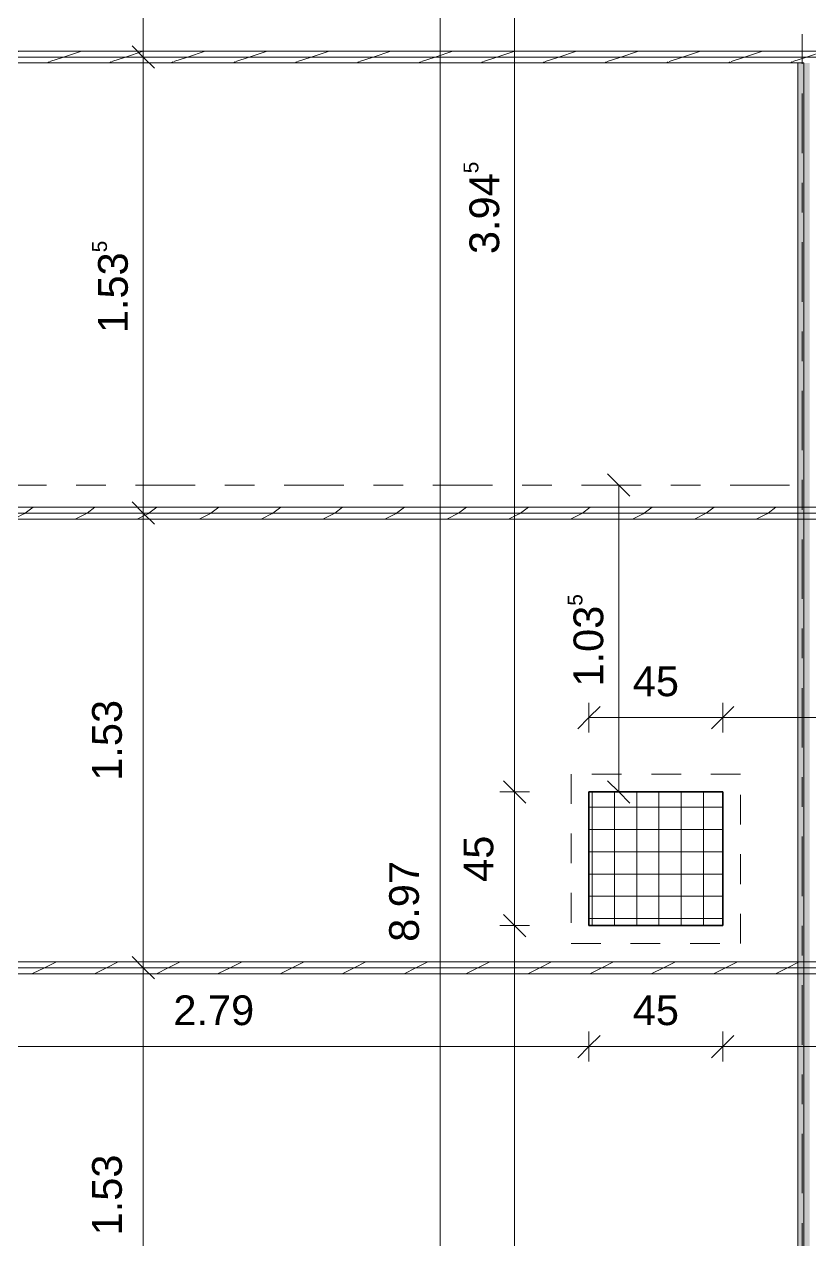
# Model space of a CAD drawing. Header units: metres. Extents: x -85.4 to -16.9, y -4 to 38.1.
# Drawn here: x -30.035 to -27.393, y 10.772 to 14.862 of the extents above; entities that cross this region are included whole.
import ezdxf

# ---------------------------------------------------------------- set-up
doc = ezdxf.new("R2010")
doc.units = ezdxf.units.M
doc.linetypes.add('_Rasterlinie_', pattern=[0.375, 0.2, -0.05, 0.075, -0.05])
doc.linetypes.add('Strichpunkt - Fein', pattern=[0.2, 0.1, -0.05, 0, -0.05])
for name, color, linetype, lineweight in [('A-____-____-DIMS', 7, 'Continuous', 5), ('A-____-____-DIMS-50', 7, 'Continuous', 5), ('A-FLOR-____-OVHD', 7, 'Strichpunkt - Fein', 9), ('A-WALL-____-MCUT', 7, 'Continuous', 35), ('A-WALL-____-PATT', 7, 'Continuous', 35), ('A-WALL-FNSH-MCUT', 7, 'Continuous', 35), ('S-COLS-____-MCUT', 7, 'Continuous', 35), ('S-COLS-____-OTLN', 7, 'Continuous', 9), ('S-GRID-____-OTLN', 7, 'Continuous', 5)]:
    doc.layers.add(name, color=color, linetype=linetype, lineweight=lineweight)
doc.styles.add('Arial_2', font='arial.ttf', dxfattribs={"height": 0.1})
doc.dimstyles.new('SUB_Rohbau_fein', dxfattribs={"dimscale": 0.3048, "dimtxt": 0.102026, "dimasz": 0.246063, "dimexe": 0.164042, "dimexo": 0.0625, "dimgap": 0.123031, "dimtad": 1, "dimrnd": 0.005, "dimzin": 0, "dimdsep": 46, "dimtxsty": 'Arial_2', "dimblk1": 'OBLIQUE', "dimblk2": 'OBLIQUE', "dimsah": 1, "dimcen": 0.09, "dimazin": 0, "dimtfac": 1, "dimtdec": 4, "dimtix": 1, "dimtmove": 0, "dimatfit": 3, "dimfxl": 0.164042, "dimfxlon": 1, "dimtvp": 1, "dimtfill": 1, "dimtolj": 1, "dimtzin": 0, "dimarcsym": 2})
doc.dimstyles.new('SUB_Rohbau_fein_1', dxfattribs={"dimscale": 0.3048, "dimtxt": 0.102026, "dimasz": 0.246063, "dimexe": 0.164042, "dimexo": 0.0625, "dimgap": 0.123031, "dimtad": 1, "dimrnd": 0.005, "dimzin": 0, "dimdsep": 46, "dimtxsty": 'Arial_2', "dimblk1": 'OBLIQUE', "dimblk2": 'OBLIQUE', "dimsah": 1, "dimcen": 0.09, "dimazin": 0, "dimtfac": 1, "dimtdec": 4, "dimtix": 1, "dimtmove": 2, "dimatfit": 3, "dimfxl": 0.164042, "dimfxlon": 1, "dimtvp": 1, "dimtfill": 1, "dimtolj": 1, "dimtzin": 0, "dimarcsym": 2})
doc.dimstyles.new('SUB_Rohbau_fein_2', dxfattribs={"dimscale": 0.3048, "dimtxt": 0.102026, "dimasz": 0.246063, "dimexe": 0.164042, "dimexo": 0.0625, "dimgap": 0.123031, "dimtad": 1, "dimdec": 1, "dimlfac": 100, "dimrnd": 0.5, "dimdsep": 46, "dimtxsty": 'Arial_2', "dimblk1": 'OBLIQUE', "dimblk2": 'OBLIQUE', "dimsah": 1, "dimcen": 0.09, "dimazin": 0, "dimtfac": 1, "dimtdec": 4, "dimtix": 1, "dimtmove": 0, "dimatfit": 3, "dimfxl": 0.164042, "dimfxlon": 1, "dimtvp": 1, "dimtfill": 1, "dimtolj": 1, "dimtzin": 0, "dimarcsym": 2})
pattern_1 = [(216.87, (-1.417, -0.46398), (0.624749256, 0.416501116), [0.10412, -0.93712]), (206.565, (-1.292, -0.52646), (-0.20825414, -0.2082493), [0.23283, -0.23283]), (198.435, (-1.292, -0.63058), (-0.41650024, -0.20824584), [0.13171, -0.52684])]

# ---------------------------------------------------------------- blocks, each defined once
blk = doc.blocks.new('DIMBLOCK134--01_UG_OK_FFB_AF_lo')
at = {"layer": 'A-____-____-DIMS-50'}
for p, q in [((-28.3855, 16.2216), (-28.423, 16.2591)), ((-28.3855, 16.2216), (-28.4355, 16.2216)), ((-28.3855, 16.2216), (-28.3855, 12.2791)), ((-28.3855, 16.2216), (-28.348, 16.1841)), ((-28.3855, 16.2216), (-28.3355, 16.2216)), ((-28.3855, 12.2791), (-28.423, 12.3166)), ((-28.3855, 12.2791), (-28.4355, 12.2791)), ((-28.3855, 12.2791), (-28.348, 12.2416)), ((-28.3855, 12.2791), (-28.3355, 12.2791))]:
    blk.add_line(p, q, dxfattribs=at)
at = {"layer": 'A-____-____-DIMS-50', "color": 0, "insert": (-28.5575, 14.0886), "char_height": 0.1, "width": 0.388091, "attachment_point": 1, "rotation": 90, "line_spacing_factor": 0.941778, "style": 'Arial_2', "bg_fill": 3, "box_fill_scale": 1.25, "bg_fill_color": 256, "bg_fill_true_color": 13158600, "bg_fill_transparency": 0}
blk.add_mtext('3.94\\A2\\H0.5x;\\S5^  ;\\H2x;', dxfattribs=at)
blk = doc.blocks.new('_Oblique')
at = {"color": 0, "linetype": 'ByBlock', "lineweight": -2}
blk.add_line((-0.5, -0.5), (0.5, 0.5), dxfattribs=at)
blk = doc.blocks.new('DIMBLOCK135--01_UG_OK_FFB_AF_lo')
at = {"layer": 'A-____-____-DIMS-50'}
for p, q in [((-28.3855, 12.2791), (-28.423, 12.3166)), ((-28.3855, 12.2791), (-28.4355, 12.2791)), ((-28.3855, 12.2791), (-28.3855, 11.8291)), ((-28.3855, 12.2791), (-28.348, 12.2416)), ((-28.3855, 12.2791), (-28.3355, 12.2791)), ((-28.3855, 11.8291), (-28.423, 11.8666)), ((-28.3855, 11.8291), (-28.4355, 11.8291)), ((-28.3855, 11.8291), (-28.348, 11.7916)), ((-28.3855, 11.8291), (-28.3355, 11.8291))]:
    blk.add_line(p, q, dxfattribs=at)
at = {"layer": 'A-____-____-DIMS-50', "color": 0, "insert": (-28.5575, 11.9765), "char_height": 0.1, "width": 0.186088, "attachment_point": 1, "rotation": 90, "line_spacing_factor": 0.941778, "style": 'Arial_2', "bg_fill": 3, "box_fill_scale": 1.25, "bg_fill_color": 256, "bg_fill_true_color": 13158600, "bg_fill_transparency": 0}
blk.add_mtext('45', dxfattribs=at)
blk = doc.blocks.new('DIMBLOCK136--01_UG_OK_FFB_AF_lo')
at = {"layer": 'A-____-____-DIMS-50'}
for p, q in [((-28.3855, 11.8291), (-28.423, 11.8666)), ((-28.3855, 11.8291), (-28.4355, 11.8291)), ((-28.3855, 11.8291), (-28.3855, 7.2516)), ((-28.3855, 11.8291), (-28.348, 11.7916)), ((-28.3855, 11.8291), (-28.3355, 11.8291)), ((-28.3855, 7.2516), (-28.423, 7.2891)), ((-28.3855, 7.2516), (-28.4355, 7.2516)), ((-28.3855, 7.2516), (-28.348, 7.2141)), ((-28.3855, 7.2516), (-28.3355, 7.2516))]:
    blk.add_line(p, q, dxfattribs=at)
at = {"layer": 'A-____-____-DIMS-50', "color": 0, "insert": (-28.5575, 9.4046), "char_height": 0.1, "width": 0.325653, "attachment_point": 1, "rotation": 90, "line_spacing_factor": 0.941778, "style": 'Arial_2', "bg_fill": 3, "box_fill_scale": 1.25, "bg_fill_color": 256, "bg_fill_true_color": 13158600, "bg_fill_transparency": 0}
blk.add_mtext('4.58', dxfattribs=at)
blk = doc.blocks.new('DIMBLOCK147--01_UG_OK_FFB_AF_lo')
at = {"layer": 'A-____-____-DIMS-50'}
for p, q in [((-28.6355, 16.2216), (-28.673, 16.2591)), ((-28.6355, 16.2216), (-28.6855, 16.2216)), ((-28.6355, 7.2516), (-28.6355, 16.2216)), ((-28.6355, 16.2216), (-28.598, 16.1841)), ((-28.6355, 16.2216), (-28.5855, 16.2216)), ((-28.6355, 7.2516), (-28.673, 7.2891)), ((-28.6355, 7.2516), (-28.6855, 7.2516)), ((-28.6355, 7.2516), (-28.598, 7.2141)), ((-28.6355, 7.2516), (-28.5855, 7.2516))]:
    blk.add_line(p, q, dxfattribs=at)
at = {"layer": 'A-____-____-DIMS-50', "color": 0, "insert": (-28.8075, 11.7746), "char_height": 0.1, "width": 0.325653, "attachment_point": 1, "rotation": 90, "line_spacing_factor": 0.941778, "style": 'Arial_2', "bg_fill": 3, "box_fill_scale": 1.25, "bg_fill_color": 256, "bg_fill_true_color": 13158600, "bg_fill_transparency": 0}
blk.add_mtext('8.97', dxfattribs=at)
blk = doc.blocks.new('DIMBLOCK481--01_UG_OK_FFB_AF_lo')
at = {"layer": 'A-____-____-DIMS-50'}
for p, q in [((-29.6347, 16.2216), (-29.6722, 16.2591)), ((-29.6347, 16.2216), (-29.6847, 16.2216)), ((-29.6347, 16.2216), (-29.6347, 14.7516)), ((-29.6347, 16.2216), (-29.5972, 16.1841)), ((-29.6347, 16.2216), (-29.5847, 16.2216)), ((-29.6347, 14.7516), (-29.6722, 14.7891)), ((-29.6347, 14.7516), (-29.6847, 14.7516)), ((-29.6347, 14.7516), (-29.5972, 14.7141)), ((-29.6347, 14.7516), (-29.5847, 14.7516))]:
    blk.add_line(p, q, dxfattribs=at)
at = {"layer": 'A-____-____-DIMS-50', "color": 0, "insert": (-29.8068, 15.3987), "char_height": 0.1, "width": 0.325653, "attachment_point": 1, "rotation": 90, "line_spacing_factor": 0.941778, "style": 'Arial_2', "bg_fill": 3, "box_fill_scale": 1.25, "bg_fill_color": 256, "bg_fill_true_color": 13158600, "bg_fill_transparency": 0}
blk.add_mtext('1.47', dxfattribs=at)
blk = doc.blocks.new('DIMBLOCK482--01_UG_OK_FFB_AF_lo')
at = {"layer": 'A-____-____-DIMS-50'}
for p, q in [((-29.6347, 14.7516), (-29.6722, 14.7891)), ((-29.6347, 14.7516), (-29.6847, 14.7516)), ((-29.6347, 14.7516), (-29.6347, 13.217)), ((-29.6347, 14.7516), (-29.5972, 14.7141)), ((-29.6347, 14.7516), (-29.5847, 14.7516)), ((-29.6347, 13.217), (-29.6722, 13.2545)), ((-29.6347, 13.217), (-29.6847, 13.217)), ((-29.6347, 13.217), (-29.5972, 13.1795)), ((-29.6347, 13.217), (-29.5847, 13.217))]:
    blk.add_line(p, q, dxfattribs=at)
at = {"layer": 'A-____-____-DIMS-50', "color": 0, "insert": (-29.8068, 13.8226), "char_height": 0.1, "width": 0.388091, "attachment_point": 1, "rotation": 90, "line_spacing_factor": 0.941778, "style": 'Arial_2', "bg_fill": 3, "box_fill_scale": 1.25, "bg_fill_color": 256, "bg_fill_true_color": 13158600, "bg_fill_transparency": 0}
blk.add_mtext('1.53\\A2\\H0.5x;\\S5^  ;\\H2x;', dxfattribs=at)
blk = doc.blocks.new('DIMBLOCK483--01_UG_OK_FFB_AF_lo')
at = {"layer": 'A-____-____-DIMS-50'}
for p, q in [((-29.6347, 13.217), (-29.6722, 13.2545)), ((-29.6347, 13.217), (-29.6847, 13.217)), ((-29.6347, 13.217), (-29.6347, 11.6875)), ((-29.6347, 13.217), (-29.5972, 13.1795)), ((-29.6347, 13.217), (-29.5847, 13.217)), ((-29.6347, 11.6875), (-29.6722, 11.725)), ((-29.6347, 11.6875), (-29.6847, 11.6875)), ((-29.6347, 11.6875), (-29.5972, 11.65)), ((-29.6347, 11.6875), (-29.5847, 11.6875))]:
    blk.add_line(p, q, dxfattribs=at)
at = {"layer": 'A-____-____-DIMS-50', "color": 0, "insert": (-29.8068, 12.3166), "char_height": 0.1, "width": 0.325653, "attachment_point": 1, "rotation": 90, "line_spacing_factor": 0.941778, "style": 'Arial_2', "bg_fill": 3, "box_fill_scale": 1.25, "bg_fill_color": 256, "bg_fill_true_color": 13158600, "bg_fill_transparency": 0}
blk.add_mtext('1.53', dxfattribs=at)
blk = doc.blocks.new('DIMBLOCK484--01_UG_OK_FFB_AF_lo')
at = {"layer": 'A-____-____-DIMS-50'}
for p, q in [((-29.6347, 11.6875), (-29.6722, 11.725)), ((-29.6347, 11.6875), (-29.6847, 11.6875)), ((-29.6347, 11.6875), (-29.6347, 10.1579)), ((-29.6347, 11.6875), (-29.5972, 11.65)), ((-29.6347, 11.6875), (-29.5847, 11.6875)), ((-29.6347, 10.1579), (-29.6722, 10.1954)), ((-29.6347, 10.1579), (-29.6847, 10.1579)), ((-29.6347, 10.1579), (-29.5972, 10.1204)), ((-29.6347, 10.1579), (-29.5847, 10.1579))]:
    blk.add_line(p, q, dxfattribs=at)
at = {"layer": 'A-____-____-DIMS-50', "color": 0, "insert": (-29.8068, 10.787), "char_height": 0.1, "width": 0.325653, "attachment_point": 1, "rotation": 90, "line_spacing_factor": 0.941778, "style": 'Arial_2', "bg_fill": 3, "box_fill_scale": 1.25, "bg_fill_color": 256, "bg_fill_true_color": 13158600, "bg_fill_transparency": 0}
blk.add_mtext('1.53', dxfattribs=at)
blk = doc.blocks.new('DIMBLOCK564--01_UG_OK_FFB_AF_lo')
at = {"layer": 'A-____-____-DIMS-50'}
for p, q in [((-28.1355, 12.5291), (-28.1355, 12.5791)), ((-28.1355, 12.5291), (-28.098, 12.5666)), ((-27.6855, 12.5291), (-27.6855, 12.5791)), ((-27.6855, 12.5291), (-27.648, 12.5666)), ((-28.1355, 12.5291), (-28.173, 12.4916)), ((-28.1355, 12.5291), (-27.6855, 12.5291)), ((-28.1355, 12.5291), (-28.1355, 12.4791)), ((-27.6855, 12.5291), (-27.723, 12.4916)), ((-27.6855, 12.5291), (-27.6855, 12.4791))]:
    blk.add_line(p, q, dxfattribs=at)
at = {"layer": 'A-____-____-DIMS-50', "color": 0, "insert": (-27.9881, 12.7011), "char_height": 0.1, "width": 0.186088, "attachment_point": 1, "line_spacing_factor": 0.941778, "style": 'Arial_2', "bg_fill": 3, "box_fill_scale": 1.25, "bg_fill_color": 256, "bg_fill_true_color": 13158600, "bg_fill_transparency": 0}
blk.add_mtext('45', dxfattribs=at)
blk = doc.blocks.new('DIMBLOCK565--01_UG_OK_FFB_AF_lo')
at = {"layer": 'A-____-____-DIMS-50'}
for p, q in [((-27.6855, 12.5291), (-27.6855, 12.5791)), ((-27.6855, 12.5291), (-27.648, 12.5666)), ((-23.578, 12.5291), (-23.578, 12.5791)), ((-23.578, 12.5291), (-23.5405, 12.5666)), ((-27.6855, 12.5291), (-27.723, 12.4916)), ((-27.6855, 12.5291), (-23.578, 12.5291)), ((-27.6855, 12.5291), (-27.6855, 12.4791)), ((-23.578, 12.5291), (-23.6155, 12.4916)), ((-23.578, 12.5291), (-23.578, 12.4791))]:
    blk.add_line(p, q, dxfattribs=at)
at = {"layer": 'A-____-____-DIMS-50', "color": 0, "insert": (-25.7675, 12.7011), "char_height": 0.1, "width": 0.325653, "attachment_point": 1, "line_spacing_factor": 0.941778, "style": 'Arial_2', "bg_fill": 3, "box_fill_scale": 1.25, "bg_fill_color": 256, "bg_fill_true_color": 13158600, "bg_fill_transparency": 0}
blk.add_mtext('4.11', dxfattribs=at)
blk = doc.blocks.new('DIMBLOCK566--01_UG_OK_FFB_AF_lo')
at = {"layer": 'A-____-____-DIMS-50'}
for p, q in [((-28.0355, 13.3116), (-28.073, 13.3491)), ((-28.0355, 13.3116), (-28.0855, 13.3116)), ((-28.0355, 13.3116), (-28.0355, 12.2791)), ((-28.0355, 13.3116), (-27.998, 13.2741)), ((-28.0355, 13.3116), (-27.9855, 13.3116)), ((-28.0355, 12.2791), (-28.073, 12.3166)), ((-28.0355, 12.2791), (-28.0855, 12.2791)), ((-28.0355, 12.2791), (-27.998, 12.2416)), ((-28.0355, 12.2791), (-27.9855, 12.2791))]:
    blk.add_line(p, q, dxfattribs=at)
at = {"layer": 'A-____-____-DIMS-50', "color": 0, "insert": (-28.2075, 12.6336), "char_height": 0.1, "width": 0.388091, "attachment_point": 1, "rotation": 90, "line_spacing_factor": 0.941778, "style": 'Arial_2', "bg_fill": 3, "box_fill_scale": 1.25, "bg_fill_color": 256, "bg_fill_true_color": 13158600, "bg_fill_transparency": 0}
blk.add_mtext('1.03\\A2\\H0.5x;\\S5^  ;\\H2x;', dxfattribs=at)
blk = doc.blocks.new('DIMBLOCK581--01_UG_OK_FFB_AF_lo')
at = {"layer": 'A-____-____-DIMS-50'}
for p, q in [((-30.923, 11.4224), (-30.923, 11.4724)), ((-30.923, 11.4224), (-30.8855, 11.4599)), ((-28.1355, 11.4224), (-28.1355, 11.4724)), ((-28.1355, 11.4224), (-28.098, 11.4599)), ((-30.923, 11.4224), (-30.9605, 11.3849)), ((-30.923, 11.4224), (-28.1355, 11.4224)), ((-30.923, 11.4224), (-30.923, 11.3724)), ((-28.1355, 11.4224), (-28.173, 11.3849)), ((-28.1355, 11.4224), (-28.1355, 11.3724))]:
    blk.add_line(p, q, dxfattribs=at)
at = {"layer": 'A-____-____-DIMS-50', "color": 0, "insert": (-29.5334, 11.5944), "char_height": 0.1, "width": 0.325653, "attachment_point": 1, "line_spacing_factor": 0.941778, "style": 'Arial_2', "bg_fill": 3, "box_fill_scale": 1.25, "bg_fill_color": 256, "bg_fill_true_color": 13158600, "bg_fill_transparency": 0}
blk.add_mtext('2.79', dxfattribs=at)
blk = doc.blocks.new('DIMBLOCK582--01_UG_OK_FFB_AF_lo')
at = {"layer": 'A-____-____-DIMS-50'}
for p, q in [((-28.1355, 11.4224), (-28.1355, 11.4724)), ((-28.1355, 11.4224), (-28.098, 11.4599)), ((-27.6855, 11.4224), (-27.6855, 11.4724)), ((-27.6855, 11.4224), (-27.648, 11.4599)), ((-28.1355, 11.4224), (-28.173, 11.3849)), ((-28.1355, 11.4224), (-27.6855, 11.4224)), ((-28.1355, 11.4224), (-28.1355, 11.3724)), ((-27.6855, 11.4224), (-27.723, 11.3849)), ((-27.6855, 11.4224), (-27.6855, 11.3724))]:
    blk.add_line(p, q, dxfattribs=at)
at = {"layer": 'A-____-____-DIMS-50', "color": 0, "insert": (-27.9881, 11.5944), "char_height": 0.1, "width": 0.186088, "attachment_point": 1, "line_spacing_factor": 0.941778, "style": 'Arial_2', "bg_fill": 3, "box_fill_scale": 1.25, "bg_fill_color": 256, "bg_fill_true_color": 13158600, "bg_fill_transparency": 0}
blk.add_mtext('45', dxfattribs=at)
blk = doc.blocks.new('DIMBLOCK583--01_UG_OK_FFB_AF_lo')
at = {"layer": 'A-____-____-DIMS-50'}
for p, q in [((-27.6855, 11.4224), (-27.6855, 11.4724)), ((-27.6855, 11.4224), (-27.648, 11.4599)), ((-19.938, 11.4224), (-19.938, 11.4724)), ((-19.938, 11.4224), (-19.9005, 11.4599)), ((-27.6855, 11.4224), (-27.723, 11.3849)), ((-27.6855, 11.4224), (-19.938, 11.4224)), ((-27.6855, 11.4224), (-27.6855, 11.3724)), ((-19.938, 11.4224), (-19.9755, 11.3849)), ((-19.938, 11.4224), (-19.938, 11.3724))]:
    blk.add_line(p, q, dxfattribs=at)
at = {"layer": 'A-____-____-DIMS-50', "color": 0, "insert": (-23.9475, 11.5944), "char_height": 0.1, "width": 0.325653, "attachment_point": 1, "line_spacing_factor": 0.941778, "style": 'Arial_2', "bg_fill": 3, "box_fill_scale": 1.25, "bg_fill_color": 256, "bg_fill_true_color": 13158600, "bg_fill_transparency": 0}
blk.add_mtext('7.75', dxfattribs=at)

msp = doc.modelspace()

# ---------------------------------------------------------------- hatches: boundary and pattern name
at = {"layer": 'A-WALL-____-PATT', "lineweight": 9, "true_color": 0xc3b7ad}
h = msp.add_hatch(dxfattribs=at)
h.set_pattern_fill('FP_4', color=9, style=0, pattern_type=2)
h.set_pattern_definition(pattern_1)
h.paths.add_polyline_path([(-23.428, 14.7516), (-23.408, 14.7516), (-23.408, 14.7716), (-31.208, 14.7716), (-31.208, 14.7516), (-26.9972, 14.7516)])
h = msp.add_hatch(dxfattribs=at)
h.set_pattern_fill('FP_4', color=9, style=0, pattern_type=2)
h.set_pattern_definition(pattern_1)
h.paths.add_polyline_path([(-23.428, 14.7316), (-23.428, 14.7516), (-31.188, 14.7516), (-31.188, 14.7316), (-23.448, 14.7316)])
h = msp.add_hatch(dxfattribs=at)
h.set_pattern_fill('FP_4', color=9, style=0, pattern_type=2)
h.set_pattern_definition(pattern_1)
h.paths.add_polyline_path([(-27.413, -2.0534), (-27.413, 6.8516), (-27.433, 6.8516), (-27.433, -2.0534)])
h.paths.add_polyline_path([(-27.433, 7.2516), (-27.413, 7.2516), (-27.413, 14.7316), (-27.433, 14.7316), (-27.433, 12.1327)])
h = msp.add_hatch(dxfattribs=at)
h.set_pattern_fill('FP_4', color=9, style=0, pattern_type=2)
h.set_pattern_definition(pattern_1)
h.paths.add_polyline_path([(-27.393, -2.0534), (-27.393, 6.8516), (-27.413, 6.8516), (-27.413, -2.0534)])
h.paths.add_polyline_path([(-27.393, 7.2516), (-27.393, 14.7316), (-27.413, 14.7316), (-27.413, 7.2516)])
h = msp.add_hatch(dxfattribs=at)
h.set_pattern_fill('FP_4', color=9, style=0, pattern_type=2)
h.set_pattern_definition(pattern_1)
h.paths.add_polyline_path([(-23.448, 13.217), (-23.448, 13.237), (-30.923, 13.237), (-30.923, 13.217), (-26.9972, 13.217)])
h = msp.add_hatch(dxfattribs=at)
h.set_pattern_fill('FP_4', color=9, style=0, pattern_type=2)
h.set_pattern_definition(pattern_1)
h.paths.add_polyline_path([(-23.448, 13.197), (-23.448, 13.217), (-30.923, 13.217), (-30.923, 13.197), (-26.9972, 13.197)])
h = msp.add_hatch(dxfattribs=at)
h.set_pattern_fill('FP_4', color=9, style=0, pattern_type=2)
h.set_pattern_definition(pattern_1)
h.paths.add_polyline_path([(-26.9972, 11.6875), (-23.448, 11.6875), (-23.448, 11.7075), (-31.168, 11.7075), (-31.168, 11.6875), (-31.1565, 11.6875)])
h = msp.add_hatch(dxfattribs=at)
h.set_pattern_fill('FP_4', color=9, style=0, pattern_type=2)
h.set_pattern_definition(pattern_1)
h.paths.add_polyline_path([(-31.168, 11.6675), (-23.448, 11.6675), (-23.448, 11.6875), (-31.168, 11.6875)])
at = {"layer": 'S-COLS-____-OTLN'}
h = msp.add_hatch(dxfattribs=at)
h.set_pattern_fill('FP_2', color=256, style=0, pattern_type=2)
h.set_pattern_definition([(0, (-1.5, -0.67223), (0, 0.075), []), (90, (-1.5, -0.67223), (-0.075, 5e-18), [])])
h.paths.add_polyline_path([(-28.1355, 11.8291), (-27.6855, 11.8291), (-27.6855, 12.2791), (-28.1355, 12.2791), (-28.1355, 12.1327)])

# ---------------------------------------------------------------- linework, layer by layer
at = {"layer": 'A-FLOR-____-OVHD'}
for p, q in [((-27.6255, 12.3391), (-28.1955, 12.3391)), ((-28.1955, 12.3391), (-28.1955, 11.7691)), ((-27.6255, 11.7691), (-27.6255, 12.3391)), ((-28.1955, 11.7691), (-27.6255, 11.7691))]:
    msp.add_line(p, q, dxfattribs=at)
at = {"layer": 'A-WALL-____-MCUT', "color": 253, "lineweight": 9, "true_color": 0x999999}
for p, q in [((-23.428, 14.7516), (-31.188, 14.7516)), ((-27.413, 14.7316), (-27.433, 14.7316)), ((-27.413, 7.2516), (-27.413, 14.7316)), ((-23.448, 13.217), (-30.923, 13.217)), ((-23.448, 11.6875), (-31.168, 11.6875))]:
    msp.add_line(p, q, dxfattribs=at)
at = {"layer": 'A-WALL-FNSH-MCUT', "color": 253, "lineweight": 9, "true_color": 0x999999}
for p, q in [((-23.408, 14.7716), (-31.208, 14.7716)), ((-31.168, 14.7316), (-27.433, 14.7316)), ((-27.433, 14.7316), (-27.433, 7.2516)), ((-23.448, 13.237), (-30.923, 13.237)), ((-30.923, 13.197), (-23.448, 13.197)), ((-23.448, 11.7075), (-31.168, 11.7075)), ((-31.168, 11.6675), (-23.448, 11.6675))]:
    msp.add_line(p, q, dxfattribs=at)
at = {"layer": 'S-COLS-____-MCUT'}
for p, q in [((-28.1355, 12.2791), (-28.1355, 11.8291)), ((-27.6855, 12.2791), (-28.1355, 12.2791)), ((-27.6855, 11.8291), (-27.6855, 12.2791)), ((-28.1355, 11.8291), (-27.6855, 11.8291))]:
    msp.add_line(p, q, dxfattribs=at)
at = {"layer": 'S-GRID-____-OTLN', "color": 8, "linetype": '_Rasterlinie_', "true_color": 0x808080}
for p, q in [((-27.418, -3.5715), (-27.418, 26.6349)), ((-34.6604, 13.3116), (-17.3994, 13.3116))]:
    msp.add_line(p, q, dxfattribs=at)

# ---------------------------------------------------------------- dimensions: what is measured, and where the dimension line sits
at = {"layer": 'A-____-____-DIMS'}
dim = msp.add_linear_dim(base=(-27.6855, 12.5291), p1=(-28.1355, 12.4791), p2=(-27.6855, 12.4791), dimstyle='SUB_Rohbau_fein_2', override={"dimpost": '<>', "dimfxl": 0.45}, dxfattribs=at)
dim.commit()
dim.dimension.update_dxf_attribs({"geometry": 'DIMBLOCK564--01_UG_OK_FFB_AF_lo', "text_midpoint": (-27.9105, 12.6174)})

# ---------------------------------------------------------------- next in the draw order: dimensions: what is measured, and where the dimension line sits
dim = msp.add_linear_dim(base=(-29.6347, 14.7516), p1=(-29.5847, 16.2216), p2=(-29.5847, 14.7516), angle=90, dimstyle='SUB_Rohbau_fein_1', override={"dimpost": '<>', "dimfxl": 1.47}, dxfattribs=at)
dim.commit()
dim.dimension.update_dxf_attribs({"geometry": 'DIMBLOCK481--01_UG_OK_FFB_AF_lo', "text_midpoint": (-29.7401, 15.5615), "dimtype": 160, "text_rotation": 90})
for base, p1, p2, text, override, picture, middle in [((-28.3855, 12.2791), (-28.3355, 16.2216), (-28.3355, 12.2791), '\\A1;3.94\\Q;{\\A1;{\\H0.5x;\\S5^ ;}}', {"dimpost": '<>', "dimfxl": 3.942504}, 'DIMBLOCK134--01_UG_OK_FFB_AF_lo', (-28.4741, 14.2503)), ((-28.0355, 12.2791), (-27.9855, 13.3116), (-27.9855, 12.2791), '\\A1;1.03\\Q;{\\A1;{\\H0.5x;\\S5^ ;}}', {"dimpost": '<>', "dimfxl": 1.0325}, 'DIMBLOCK566--01_UG_OK_FFB_AF_lo', (-28.1241, 12.7953))]:
    dim = msp.add_linear_dim(base=base, p1=p1, p2=p2, angle=90, text=text, dimstyle='SUB_Rohbau_fein', override=override, dxfattribs=at)
    dim.commit()
    dim.dimension.update_dxf_attribs({"geometry": picture, "text_midpoint": middle})
dim = msp.add_linear_dim(base=(-23.578, 12.5291), p1=(-27.6855, 12.4791), p2=(-23.578, 12.5791), dimstyle='SUB_Rohbau_fein', override={"dimpost": '<>', "dimfxl": 4.108717}, dxfattribs=at)
dim.commit()
dim.dimension.update_dxf_attribs({"geometry": 'DIMBLOCK565--01_UG_OK_FFB_AF_lo', "text_midpoint": (-25.6318, 12.6168)})

# ---------------------------------------------------------------- next in the draw order: dimensions: what is measured, and where the dimension line sits
dim = msp.add_linear_dim(base=(-29.6347, 13.217), p1=(-29.5847, 14.7516), p2=(-29.5847, 13.217), angle=90, text='\\A1;1.53\\Q;{\\A1;{\\H0.5x;\\S5^ ;}}', dimstyle='SUB_Rohbau_fein', override={"dimpost": '<>', "dimfxl": 1.534546}, dxfattribs=at)
dim.commit()
dim.dimension.update_dxf_attribs({"geometry": 'DIMBLOCK482--01_UG_OK_FFB_AF_lo', "text_midpoint": (-29.7233, 13.9843)})
dim = msp.add_linear_dim(base=(-28.3855, 11.8291), p1=(-28.3355, 12.2791), p2=(-28.3355, 11.8291), angle=90, dimstyle='SUB_Rohbau_fein_2', override={"dimpost": '<>', "dimfxl": 0.45}, dxfattribs=at)
dim.commit()
dim.dimension.update_dxf_attribs({"geometry": 'DIMBLOCK135--01_UG_OK_FFB_AF_lo', "text_midpoint": (-28.4739, 12.0541)})

# ---------------------------------------------------------------- next in the draw order: dimensions: what is measured, and where the dimension line sits
for base, p1, p2, override, picture, middle in [((-29.6347, 11.6875), (-29.5847, 13.217), (-29.5847, 11.6875), {"dimpost": '<>', "dimfxl": 1.529546}, 'DIMBLOCK483--01_UG_OK_FFB_AF_lo', (-29.7233, 12.4522)), ((-28.3855, 7.2516), (-28.3355, 11.8291), (-28.3355, 7.2516), {"dimpost": '<>', "dimfxl": 4.5775}, 'DIMBLOCK136--01_UG_OK_FFB_AF_lo', (-28.4741, 9.5403))]:
    dim = msp.add_linear_dim(base=base, p1=p1, p2=p2, angle=90, dimstyle='SUB_Rohbau_fein', override=override, dxfattribs=at)
    dim.commit()
    dim.dimension.update_dxf_attribs({"geometry": picture, "text_midpoint": middle})

# ---------------------------------------------------------------- next in the draw order: dimensions: what is measured, and where the dimension line sits
dim = msp.add_linear_dim(base=(-28.6355, 16.2216), p1=(-28.6855, 7.2516), p2=(-28.6855, 16.2216), angle=90, dimstyle='SUB_Rohbau_fein_1', override={"dimpost": '<>', "dimfxl": 8.970004}, dxfattribs=at)
dim.commit()
dim.dimension.update_dxf_attribs({"geometry": 'DIMBLOCK147--01_UG_OK_FFB_AF_lo', "text_midpoint": (-28.7409, 11.9374), "dimtype": 160, "text_rotation": 90})
dim = msp.add_linear_dim(base=(-29.6347, 10.1579), p1=(-29.5847, 11.6875), p2=(-29.5847, 10.1579), angle=90, dimstyle='SUB_Rohbau_fein', override={"dimpost": '<>', "dimfxl": 1.529546}, dxfattribs=at)
dim.commit()
dim.dimension.update_dxf_attribs({"geometry": 'DIMBLOCK484--01_UG_OK_FFB_AF_lo', "text_midpoint": (-29.7233, 10.9227)})

# ---------------------------------------------------------------- next in the draw order: dimensions: what is measured, and where the dimension line sits
dim = msp.add_linear_dim(base=(-28.1355, 11.4224), p1=(-30.923, 11.4724), p2=(-28.1355, 11.4724), dimstyle='SUB_Rohbau_fein_1', override={"dimpost": '<>', "dimfxl": 2.7875}, dxfattribs=at)
dim.commit()
dim.dimension.update_dxf_attribs({"geometry": 'DIMBLOCK581--01_UG_OK_FFB_AF_lo', "text_midpoint": (-29.3705, 11.5278), "dimtype": 160})

# ---------------------------------------------------------------- next in the draw order: dimensions: what is measured, and where the dimension line sits
dim = msp.add_linear_dim(base=(-27.6855, 11.4224), p1=(-28.1355, 11.4724), p2=(-27.6855, 11.4724), dimstyle='SUB_Rohbau_fein_2', override={"dimpost": '<>', "dimfxl": 0.45}, dxfattribs=at)
dim.commit()
dim.dimension.update_dxf_attribs({"geometry": 'DIMBLOCK582--01_UG_OK_FFB_AF_lo', "text_midpoint": (-27.9105, 11.5108)})

# ---------------------------------------------------------------- next in the draw order: dimensions: what is measured, and where the dimension line sits
dim = msp.add_linear_dim(base=(-19.938, 11.4224), p1=(-27.6855, 11.4724), p2=(-19.938, 11.4724), dimstyle='SUB_Rohbau_fein', override={"dimpost": '<>', "dimfxl": 7.7475}, dxfattribs=at)
dim.commit()
dim.dimension.update_dxf_attribs({"geometry": 'DIMBLOCK583--01_UG_OK_FFB_AF_lo', "text_midpoint": (-23.8118, 11.5108)})

doc.saveas('drawing.dxf')
